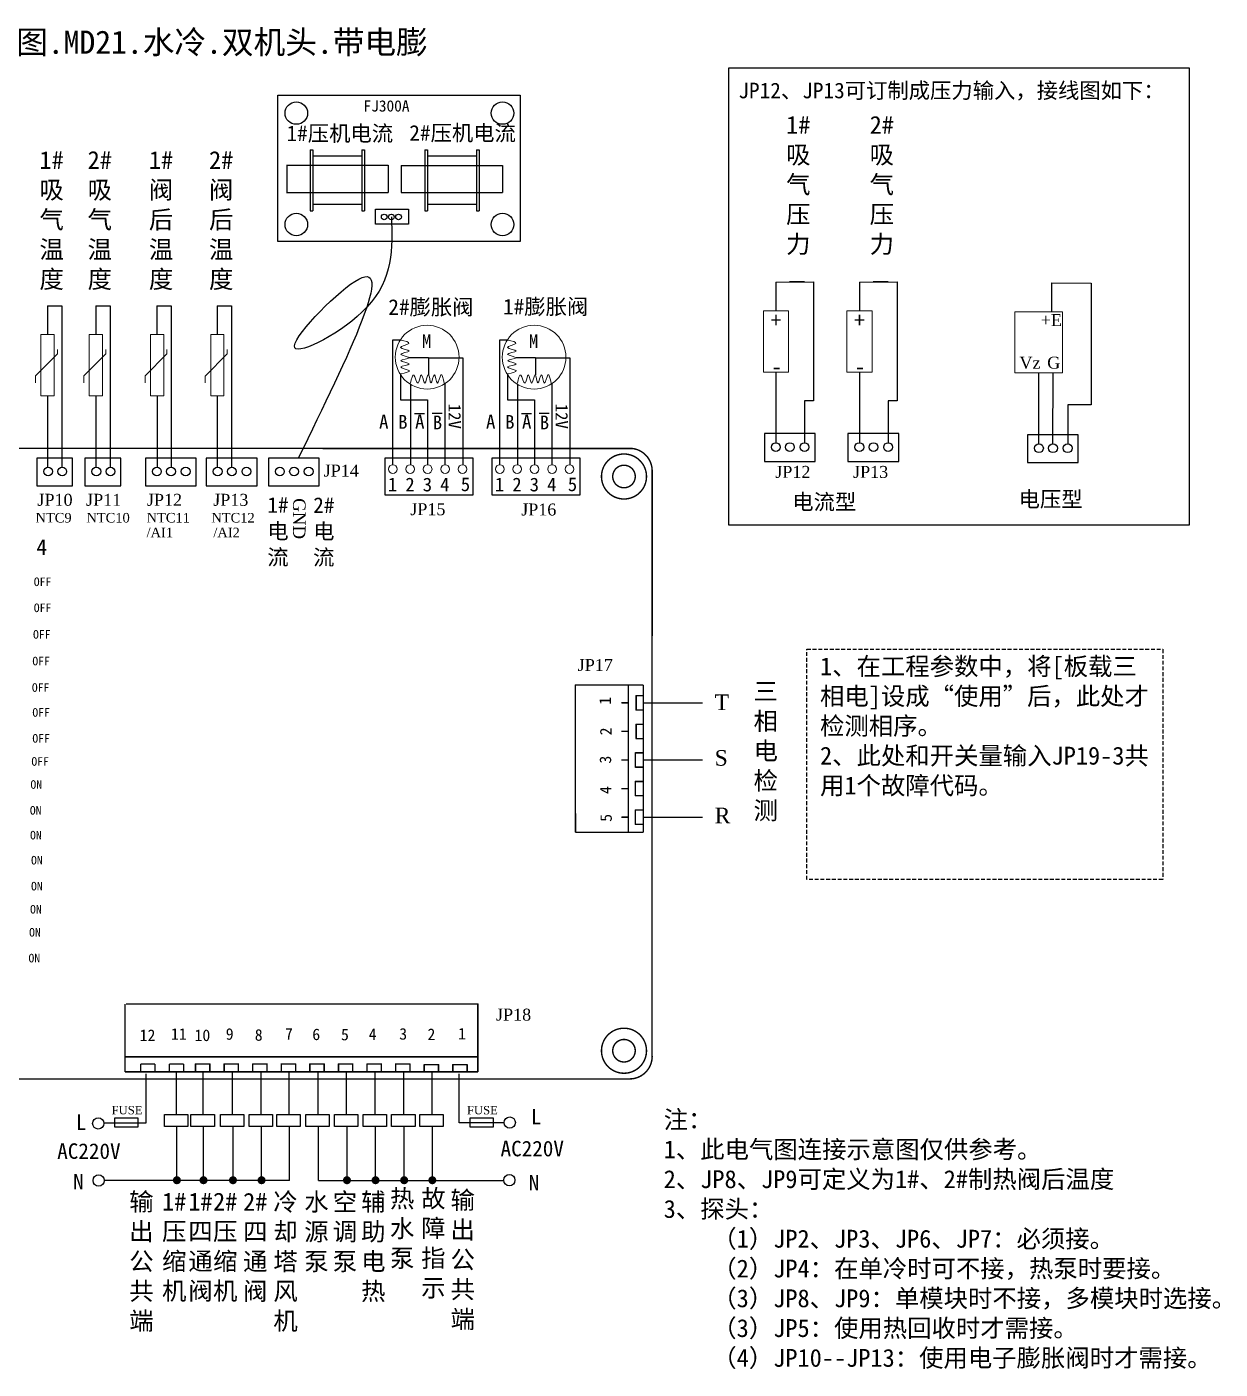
# Model space of a CAD drawing. Extents: x 13980 to 21514, y -650 to 1590.
# Drawn here: x 19532 to 21514, y -639 to 1590 of the extents above; entities that cross this region are included whole.
import ezdxf

# ---------------------------------------------------------------- set-up
doc = ezdxf.new("R2010")
doc.units = 0
doc.linetypes.add('ACAD_ISO07W100', pattern=[3, 0, -3])
doc.linetypes.add('DASHED2', pattern=[9.525, 6.35, -3.175])
doc.layers.get('0').update_dxf_attribs({"linetype": 'CONTINUOUS'})
for name, color, linetype in [('BOTTOMSOLDER', 6, 'CONTINUOUS'), ('KEEPOUTLAYER', 6, 'CONTINUOUS'), ('MECHANICAL1', 251, 'CONTINUOUS'), ('TOPOVERLAY', 2, 'CONTINUOUS')]:
    doc.layers.add(name, color=color, linetype=linetype)

msp = doc.modelspace()

# ---------------------------------------------------------------- hatches: boundary and pattern name
h = msp.add_hatch(color=256)
edge = h.paths.add_edge_path()
edge.add_arc((19781.3, -325.4), 6.71, 180, 540)
h = msp.add_hatch(color=256)
edge = h.paths.add_edge_path()
edge.add_arc((19825.5, -325.4), 6.71, 180, 540)
h = msp.add_hatch(color=256)
edge = h.paths.add_edge_path()
edge.add_arc((19874.4, -325.4), 6.71, 180, 540)
h = msp.add_hatch(color=256)
edge = h.paths.add_edge_path()
edge.add_arc((19921.9, -325.4), 6.71, 180, 540)
h = msp.add_hatch(color=256)
edge = h.paths.add_edge_path()
edge.add_arc((20063.7, -325.4), 6.71, 180, 540)
h = msp.add_hatch(color=256)
edge = h.paths.add_edge_path()
edge.add_arc((20111.2, -325.4), 6.71, 180, 540)
h = msp.add_hatch(color=256)
edge = h.paths.add_edge_path()
edge.add_arc((20158.7, -325.4), 6.71, 180, 540)
h = msp.add_hatch(color=256)
edge = h.paths.add_edge_path()
edge.add_arc((20205.5, -325.4), 6.71, 180, 540)

# ---------------------------------------------------------------- linework, layer by layer
for p, q in [((20002.7, 1386), (20007.2, 1386)), ((20002.7, 1386), (20002.7, 1284.9)), ((20007.2, 1386), (20007.2, 1284.9)), ((20088.4, 1386), (20088.4, 1284.9)), ((20088.4, 1386), (20092.8, 1386)), ((20092.8, 1386), (20092.8, 1284.9)), ((20192.9, 1385.7), (20192.9, 1284.7)), ((20192.9, 1385.7), (20197.4, 1385.7)), ((20197.4, 1385.7), (20197.4, 1284.7)), ((20278.6, 1385.8), (20283, 1385.8)), ((20278.6, 1385.7), (20278.6, 1284.7)), ((20283, 1385.7), (20283, 1284.7)), ((19963.5, 1360.2), (20132, 1360.2)), ((19963.6, 1360.1), (19963.6, 1315.1)), ((20088.4, 1375.4), (20007.2, 1375.4)), ((20132, 1360.2), (20132, 1315.3)), ((20153.7, 1360), (20322.2, 1360)), ((20278.6, 1375.2), (20197.4, 1375.2)), ((20322.2, 1360), (20322.2, 1315.1)), ((20153.7, 1359.8), (20153.7, 1314.9)), ((19963.5, 1315.3), (20132, 1315.3)), ((20088.4, 1295.4), (20007.2, 1295.4)), ((20153.7, 1315.1), (20322.2, 1315.1)), ((20278.6, 1295.2), (20197.4, 1295.2)), ((20002.7, 1284.9), (20007.2, 1284.9)), ((20088.4, 1284.9), (20092.8, 1284.9)), ((20192.9, 1284.7), (20197.4, 1284.7)), ((20278.6, 1284.7), (20283, 1284.7)), ((20776.1, 1166.4), (20776.1, 1118.5)), ((20914.7, 1166.4), (20914.7, 1118.5)), ((19566.1, 1126.9), (19566.1, 1079.1)), ((19646.4, 1126.9), (19646.4, 1079.1)), ((19748.1, 1126.9), (19748.1, 1079.1)), ((19848, 1126.9), (19848, 1079.1)), ((20199, 1040.6), (20167.2, 1040.6)), ((20199, 1040.6), (20199, 1012.5)), ((20376.6, 1040.6), (20344.8, 1040.6)), ((20376.6, 1040.6), (20376.6, 1012.5)), ((20219.9, 1003.4), (20219.9, 1003.4)), ((20397.6, 1003.4), (20397.6, 1003.4)), ((20776.7, 898.8), (20776.8, 1016.8)), ((20915.4, 898.8), (20915.5, 1016.8)), ((21236.3, 897.4), (21236.4, 1015.4)), ((20169.1, 996.7), (20169.1, 862.5)), ((20226.3, 997.7), (20226.3, 862.6)), ((20346.7, 996.7), (20346.7, 862.5)), ((20403.9, 997.7), (20403.9, 862.6)), ((19566.8, 859.4), (19566.9, 977.4)), ((19647.1, 859.4), (19647.2, 977.4)), ((19748.8, 859.4), (19748.9, 977.4)), ((19848.7, 859.4), (19848.8, 977.4))]:
    msp.add_line(p, q)
at = {"linetype": 'Continuous'}
for p, q in [((20823.7, 1166.8), (20798.7, 1166.9)), ((20962.4, 1166.8), (20937.4, 1166.9)), ((20557, 467.6), (20654.3, 467.6)), ((20557, 372.8), (20654.3, 372.8)), ((20557, 277.5), (20654.3, 277.5))]:
    msp.add_line(p, q, dxfattribs=at)
at = {"lineweight": 13}
for p, q in [((19582.7, 1047.3), (19582.7, 1054.1)), ((19663, 1047.3), (19663, 1054.1)), ((19764.7, 1047.3), (19764.7, 1054.1)), ((19864.6, 1047.3), (19864.6, 1054.1)), ((19582.7, 1047.3), (19546.7, 1010.4)), ((19663, 1047.3), (19626.9, 1010.4)), ((19764.7, 1047.3), (19728.7, 1010.4)), ((19864.6, 1047.3), (19828.6, 1010.4)), ((19546.7, 999.2), (19546.7, 1010.4)), ((19626.9, 999.2), (19626.9, 1010.4)), ((19728.7, 999.2), (19728.7, 1010.4)), ((19828.2, 999.2), (19828.2, 1010.4))]:
    msp.add_line(p, q, dxfattribs=at)
at = {"linetype": 'Continuous', "flags": 128}
for points in [[(21462.8, 763.4), (21462.8, 1521.4), (20697.5, 1521.4), (20697.5, 763.4), (21462.8, 763.4)], [(20776.1, 1166.4), (20838.6, 1166.9), (20838.6, 968.9), (20823.7, 968.9), (20823.7, 899.5)], [(20914.7, 1166.4), (20977.3, 1166.9), (20977.3, 968.9), (20962.4, 968.9), (20962.4, 899.5)], [(21234, 1164.9), (21299.5, 1164.7), (21299.5, 962.7), (21260.7, 962.7), (21260.7, 897.6)], [(21234, 1164.9), (21234, 1117)], [(19566.1, 1126.9), (19590, 1126.9), (19590, 859)], [(19646.4, 1126.9), (19670.3, 1126.9), (19670.3, 859)], [(19748.1, 1126.9), (19772, 1126.9), (19772, 859)], [(19848, 1126.9), (19871.9, 1126.9), (19871.9, 859)], [(21213, 897.6), (21213, 1015.3)], [(20757.1, 914.6), (20757.1, 868.5), (20841.3, 868.5), (20841.3, 914.6), (20757.1, 914.6)], [(20895.7, 914.6), (20895.7, 868.5), (20980, 868.5), (20980, 914.6), (20895.7, 914.6)], [(21194, 912.7), (21194, 866.6), (21278.3, 866.6), (21278.3, 912.7), (21194, 912.7)], [(19548.6, 874.1), (19548.6, 828), (19608, 828), (19608.1, 874.1), (19548.6, 874.1)], [(19628.6, 874.1), (19628.6, 828), (19688, 828), (19688.1, 874.1), (19628.6, 874.1)], [(19729.2, 874.1), (19729.2, 828), (19813.4, 828), (19813.4, 874.1), (19729.2, 874.1)], [(19830, 874.1), (19830, 828), (19914.3, 828), (19914.3, 874.1), (19830, 874.1)], [(19933.4, 874.1), (19933.4, 828), (20017.7, 828), (20017.7, 874.1), (19933.4, 874.1)], [(19677.7, -222.5), (19677.7, -236.5), (19716.9, -236.5), (19717, -222.5), (19677.7, -222.5)], [(20267.7, -222.5), (20267.7, -236.5), (20307, -236.5), (20307.1, -222.5), (20267.7, -222.5)]]:
    msp.add_lwpolyline(points, dxfattribs=at)
for points in [[(19949, 1476.7), (20351.5, 1476.7), (20351.5, 1233.7), (19949, 1233.7)], [(20110.9, 1287.2), (20166.1, 1287.2), (20166.1, 1262.4), (20110.9, 1262.4)]]:
    msp.add_lwpolyline(points, close=True)
at = {"lineweight": 13}
for points in [[(20755.4, 1118.4), (20797.2, 1118.4), (20797.2, 1016.7), (20755.4, 1016.7)], [(20894, 1118.4), (20935.9, 1118.4), (20935.9, 1016.7), (20894, 1016.7)], [(21173, 1117), (21252.1, 1117), (21252.1, 1015.3), (21173, 1015.3)], [(19555.5, 1079.3), (19577.3, 1079.3), (19577.3, 977.6), (19555.5, 977.6)], [(19635.8, 1079.3), (19657.6, 1079.3), (19657.6, 977.6), (19635.8, 977.6)], [(19737.5, 1079.3), (19759.3, 1079.3), (19759.3, 977.6), (19737.5, 977.6)], [(19837.4, 1079.3), (19859.2, 1079.3), (19859.2, 977.6), (19837.4, 977.6)]]:
    msp.add_lwpolyline(points, close=True, dxfattribs=at)
for points in [[(20152.7, 1069.9), (20139.4, 1069.9), (20139.4, 862.6)], [(20330.4, 1069.9), (20317.1, 1069.9), (20317.1, 862.6)], [(20199, 1040.6), (20256, 1040.6), (20256, 862.6)], [(20376.6, 1040.6), (20433.6, 1040.6), (20433.6, 862.6)], [(20152.7, 1013.9), (20152.8, 971), (20197.4, 971), (20197.4, 862.6)], [(20330.4, 1013.9), (20330.4, 971), (20375, 971), (20375, 862.6)], [(20175.8, 947.9), (20192.5, 947.9)], [(20205.1, 948.7), (20221.8, 948.7)], [(20353.4, 947.9), (20370.2, 947.9)], [(20382.8, 948.7), (20399.5, 948.7)], [(20126.8, 813.1), (20273.3, 813.1), (20273.3, 873.7), (20126.8, 873.7), (20126.8, 813.1)], [(20304.4, 813.1), (20451, 813.1), (20451, 873.7), (20304.4, 873.7), (20304.4, 813.1)]]:
    msp.add_lwpolyline(points)
at = {"linetype": 'DASHED2'}
msp.add_lwpolyline([(20827.6, 556.4), (21418.5, 556.4), (21418.5, 173.9), (20827.6, 173.9)], close=True, dxfattribs=at)
for centre, radius in [((19979.6, 1447), 18.7), ((20322.1, 1447), 18.7), ((19979.6, 1261.8), 18.7), ((20125.5, 1274.4), 4.68), ((20137.5, 1274.4), 4.68), ((20149.4, 1274.4), 4.68), ((20322.1, 1261.8), 18.7)]:
    msp.add_circle(centre, radius)
at = {"lineweight": 9}
for centre, radius in [((20196.9, 1041.6), 52.9), ((20374.5, 1041.6), 52.9), ((20139.8, 855.8), 7.24), ((20139.8, 855.8), 7.24), ((20139.8, 855.8), 7.24), ((20168.8, 855.8), 7.24), ((20168.8, 855.8), 7.24), ((20197.7, 855.8), 7.24), ((20197.7, 855.8), 7.24), ((20226.7, 855.8), 7.24), ((20226.7, 855.8), 7.24), ((20255.6, 855.8), 7.24), ((20317.5, 855.8), 7.24), ((20317.5, 855.8), 7.24), ((20317.5, 855.8), 7.24), ((20346.4, 855.8), 7.24), ((20346.4, 855.8), 7.24), ((20375.3, 855.8), 7.24), ((20375.4, 855.8), 7.24), ((20404.3, 855.8), 7.24), ((20404.3, 855.8), 7.24), ((20433.2, 855.8), 7.24)]:
    msp.add_circle(centre, radius, dxfattribs=at)
at = {"linetype": 'Continuous'}
for centre in [(20776, 892.3), (20799.4, 892.3), (20823.7, 892.3), (20914.7, 892.3), (20938.1, 892.3), (20962.4, 892.3), (21213, 890.3), (21236.3, 890.3), (21260.7, 890.3), (19567.5, 851.8), (19590.9, 851.8), (19647.5, 851.8), (19670.9, 851.8), (19748.1, 851.8), (19771.5, 851.8), (19795.8, 851.8), (19849, 851.8), (19872.4, 851.8), (19896.7, 851.8), (19952.4, 851.8), (19975.8, 851.8), (20000.1, 851.8)]:
    msp.add_circle(centre, 7.26, dxfattribs=at)
msp.add_spline([(20137.5, 1274.4), (20096.9, 1124.4), (19976.9, 1057.3), (20076.8, 1167.5), (19982.9, 874.1)], degree=3)
at = {"lineweight": 9}
for points in [[(20152.7, 1069.9), (20166.4, 1064.5), (20152.8, 1057.4), (20167, 1051.8), (20153, 1046.2), (20167.2, 1040.3), (20153.2, 1035.9), (20167, 1030.3), (20153, 1025.3), (20167, 1019.3), (20152.7, 1013.9)], [(20330.4, 1069.9), (20344, 1064.5), (20330.4, 1057.4), (20344.6, 1051.8), (20330.6, 1046.2), (20344.8, 1040.3), (20330.8, 1035.9), (20344.6, 1030.3), (20330.6, 1025.3), (20344.6, 1019.3), (20330.4, 1013.9)], [(20169.2, 998.2), (20174.7, 1011.8), (20181.7, 998.3), (20187.4, 1012.4), (20192.9, 998.5), (20198.9, 1012.6), (20203.3, 998.7), (20208.9, 1012.4), (20213.9, 998.5), (20219.8, 1012.4), (20225.3, 998.2)], [(20346.9, 998.2), (20352.3, 1011.8), (20359.4, 998.3), (20365, 1012.4), (20370.5, 998.5), (20376.5, 1012.6), (20380.9, 998.7), (20386.5, 1012.4), (20391.5, 998.5), (20397.5, 1012.4), (20402.9, 998.2)]]:
    msp.add_spline(points, degree=3, dxfattribs=at)
at = {"layer": 'BOTTOMSOLDER', "color": 7, "linetype": 'Continuous'}
for p, q in [((19730.4, -230.2), (19730.4, -148.4)), ((19780.2, -144.3), (19780.2, -216.1)), ((19824.4, -144.3), (19824.4, -216.1)), ((19873.3, -144.3), (19873.3, -216.1)), ((19920.8, -144.3), (19920.8, -216.1)), ((19966.9, -144.3), (19966.9, -216.1)), ((20015.1, -144.3), (20015.1, -216.1)), ((20062.6, -144.3), (20062.6, -216.1)), ((20110.1, -144.3), (20110.1, -216.1)), ((20157.6, -144.3), (20157.6, -216.1)), ((20204.4, -144.3), (20204.4, -216.1)), ((20250, -229.9), (20250, -148.4)), ((19660.1, -230.2), (19730.4, -230.2)), ((19781.4, -325.9), (19781.4, -236.5)), ((19825.6, -325.9), (19825.6, -236.5)), ((19874.5, -325.9), (19874.5, -236.5)), ((19922, -325.9), (19922, -236.5)), ((19968.1, -325.9), (19968.1, -236.5)), ((20016.3, -325.9), (20016.3, -236.5)), ((20063.8, -325.9), (20063.8, -236.5)), ((20111.3, -325.9), (20111.3, -236.5)), ((20158.8, -325.9), (20158.8, -236.5)), ((20205.6, -325.9), (20205.6, -236.5)), ((20324.3, -229.9), (20250, -229.9)), ((19968.1, -325.9), (19660.7, -325.8)), ((20016.3, -325.9), (20324.2, -326.1))]:
    msp.add_line(p, q, dxfattribs=at)
for points in [[(19799.4, -236.4), (19760.5, -236.4), (19760.5, -216.1), (19799.4, -216.1)], [(19843.5, -236.4), (19804.6, -236.4), (19804.6, -216.1), (19843.5, -216.1)], [(19892.4, -236.4), (19853.5, -236.4), (19853.5, -216.1), (19892.4, -216.1)], [(19940, -236.4), (19901.1, -236.4), (19901.1, -216.1), (19940, -216.1)], [(19986, -236.4), (19947.1, -236.4), (19947.1, -216.1), (19986, -216.1)], [(20034.3, -236.4), (19995.4, -236.4), (19995.4, -216.1), (20034.3, -216.1)], [(20081.8, -236.4), (20042.9, -236.4), (20042.9, -216.1), (20081.8, -216.1)], [(20129.3, -236.4), (20090.4, -236.4), (20090.4, -216.1), (20129.3, -216.1)], [(20176.8, -236.4), (20137.9, -236.4), (20137.9, -216.1), (20176.8, -216.1)], [(20223.6, -236.4), (20184.7, -236.4), (20184.7, -216.1), (20223.6, -216.1)]]:
    msp.add_lwpolyline(points, close=True, dxfattribs=at)
for centre in [(19650.7, -231), (20334, -229.7), (19651.3, -325.8), (20333.4, -325.3)]:
    msp.add_circle(centre, 9.37, dxfattribs=at)
at = {"layer": 'KEEPOUTLAYER', "color": 7, "const_width": 2.37}
for points in [[(20537.3, 889.9), (18617.4, 890.2)], [(20570.6, 852.8), (20570.3, -123.8)], [(20533.2, -157.1), (18617.4, -157.1)]]:
    msp.add_lwpolyline(points, dxfattribs=at)
at = {"layer": 'KEEPOUTLAYER', "color": 7}
for points, const_width in [([(20486.4, 843.4, 1), (20561.2, 843.4, 1)], 2.37), ([(20533.8, 890.2, 1), (20532.6, 890.2, 1)], 1.19), ([(20533.8, 890.2, 1), (20532.6, 890.2, 1)], 1.19), ([(20487, 843.4, 1), (20485.9, 843.4, 1)], 1.19), ([(20561.8, 843.4, 1), (20560.6, 843.4, 1)], 1.19), ([(20486.4, -110.3, 1), (20561.2, -110.3, 1)], 2.37), ([(20487, -110.3, 1), (20485.9, -110.3, 1)], 1.19), ([(20561.8, -110.3, 1), (20560.6, -110.3, 1)], 1.19), ([(20571.2, -119.7, 1), (20570, -119.7, 1)], 1.19), ([(20571.2, -119.7, 1), (20570, -119.7, 1)], 1.19)]:
    msp.add_lwpolyline(points, format="xyb", close=True, dxfattribs=dict(at, const_width=const_width))
at = {"layer": 'KEEPOUTLAYER', "color": 7, "const_width": 2.37}
for points in [[(20533.2, 890.2, -0.414214), (20570.6, 852.8)], [(20570.6, -119.7, -0.414214), (20533.2, -157.1)]]:
    msp.add_lwpolyline(points, format="xyb", dxfattribs=at)
at = {"layer": 'MECHANICAL1', "color": 7}
for points, const_width in [([(20505.1, 843.4, 1), (20542.5, 843.4, 1)], 2.37), ([(20505.7, 843.4, 1), (20504.5, 843.4, 1)], 1.19), ([(20543.1, 843.4, 1), (20541.9, 843.4, 1)], 1.19), ([(20505.1, -110.3, 1), (20542.5, -110.3, 1)], 2.37), ([(20505.7, -110.3, 1), (20504.5, -110.3, 1)], 1.19), ([(20543.1, -110.3, 1), (20541.9, -110.3, 1)], 1.19)]:
    msp.add_lwpolyline(points, format="xyb", close=True, dxfattribs=dict(at, const_width=const_width))
at = {"layer": 'TOPOVERLAY', "color": 7, "const_width": 1.19}
for points in [[(20537.3, 890.2, 1), (20536.2, 890.2, 1)], [(20443.1, 497.8, 1), (20443.1, 496.6, 1)], [(20443.1, 497.8, 1), (20443.1, 496.6, 1)], [(20531, 497.8, 1), (20531, 496.6, 1)], [(20520.3, 468.1, 1), (20520.3, 466.9, 1)], [(20531, 468.1, 1), (20531, 466.9, 1)], [(20544, 480, 1), (20544, 478.8, 1)], [(20544, 480, 1), (20544, 478.8, 1)], [(20544, 456.2, 1), (20544, 455, 1)], [(20544, 456.2, 1), (20544, 455, 1)], [(20544, 432.5, 1), (20544, 431.3, 1)], [(20544, 432.5, 1), (20544, 431.3, 1)], [(20520.3, 420.6, 1), (20520.3, 419.4, 1)], [(20531, 420.6, 1), (20531, 419.4, 1)], [(20544, 408.7, 1), (20544, 407.6, 1)], [(20544, 408.7, 1), (20544, 407.6, 1)], [(20542.8, 385, 1), (20542.8, 383.8, 1)], [(20542.8, 385, 1), (20542.8, 383.8, 1)], [(20520.3, 373.1, 1), (20520.3, 371.9, 1)], [(20531, 373.1, 1), (20531, 371.9, 1)], [(20542.8, 361.3, 1), (20542.8, 360.1, 1)], [(20542.8, 361.3, 1), (20542.8, 360.1, 1)], [(20554.7, 361.3, 1), (20554.7, 360.1, 1)], [(20542.8, 337.5, 1), (20542.8, 336.3, 1)], [(20542.8, 337.5, 1), (20542.8, 336.3, 1)], [(20554.7, 337.5, 1), (20554.7, 336.3, 1)], [(20520.3, 325.6, 1), (20520.3, 324.5, 1)], [(20531, 325.6, 1), (20531, 324.5, 1)], [(20542.8, 313.8, 1), (20542.8, 312.6, 1)], [(20542.8, 313.8, 1), (20542.8, 312.6, 1)], [(20554.7, 313.8, 1), (20554.7, 312.6, 1)], [(20531, 307.8, 1), (20531, 306.7, 1)], [(20531, 296, 1), (20531, 294.8, 1)], [(20542.8, 290, 1), (20542.8, 288.8, 1)], [(20542.8, 290, 1), (20542.8, 288.8, 1)], [(20554.7, 290, 1), (20554.7, 288.8, 1)], [(20520.3, 278.2, 1), (20520.3, 277, 1)], [(20531, 278.2, 1), (20531, 277, 1)], [(20542.8, 266.3, 1), (20542.8, 265.1, 1)], [(20542.8, 266.3, 1), (20542.8, 265.1, 1)], [(20554.7, 266.3, 1), (20554.7, 265.1, 1)], [(19795, -32.6, 1), (19793.8, -32.6, 1)], [(19795, -32.6, 1), (19793.8, -32.6, 1)], [(20281.7, -32.6, 1), (20280.5, -32.6, 1)], [(20281.7, -32.6, 1), (20280.5, -32.6, 1)], [(19795, -120.4, 1), (19793.8, -120.4, 1)], [(19812.8, -132.3, 1), (19811.6, -132.3, 1)], [(19812.8, -132.3, 1), (19811.6, -132.3, 1)], [(19836.5, -132.3, 1), (19835.3, -132.3, 1)], [(19836.5, -132.3, 1), (19835.3, -132.3, 1)], [(19860.3, -132.3, 1), (19859.1, -132.3, 1)], [(19860.3, -132.3, 1), (19859.1, -132.3, 1)], [(19884, -132.3, 1), (19882.8, -132.3, 1)], [(19884, -132.3, 1), (19882.8, -132.3, 1)], [(19907.7, -132.3, 1), (19906.6, -132.3, 1)], [(19907.7, -132.3, 1), (19906.6, -132.3, 1)], [(19931.5, -132.3, 1), (19930.3, -132.3, 1)], [(19931.5, -132.3, 1), (19930.3, -132.3, 1)], [(19955.2, -132.3, 1), (19954, -132.3, 1)], [(19955.2, -132.3, 1), (19954, -132.3, 1)], [(19979, -132.3, 1), (19977.8, -132.3, 1)], [(19979, -132.3, 1), (19977.8, -132.3, 1)], [(20002.7, -132.3, 1), (20001.5, -132.3, 1)], [(20002.7, -132.3, 1), (20001.5, -132.3, 1)], [(20026.4, -132.3, 1), (20025.3, -132.3, 1)], [(20026.4, -132.3, 1), (20025.3, -132.3, 1)], [(20050.2, -132.3, 1), (20049, -132.3, 1)], [(20050.2, -132.3, 1), (20049, -132.3, 1)], [(20073.9, -132.3, 1), (20072.7, -132.3, 1)], [(20073.9, -132.3, 1), (20072.7, -132.3, 1)], [(20097.7, -132.3, 1), (20096.5, -132.3, 1)], [(20097.7, -132.3, 1), (20096.5, -132.3, 1)], [(20121.4, -132.3, 1), (20120.2, -132.3, 1)], [(20121.4, -132.3, 1), (20120.2, -132.3, 1)], [(20145.1, -132.3, 1), (20144, -132.3, 1)], [(20145.1, -132.3, 1), (20144, -132.3, 1)], [(20168.9, -132.3, 1), (20167.7, -132.3, 1)], [(20168.9, -132.3, 1), (20167.7, -132.3, 1)], [(20192.6, -133.5, 1), (20191.4, -133.5, 1)], [(20192.6, -133.5, 1), (20191.4, -133.5, 1)], [(20216.4, -133.5, 1), (20215.2, -133.5, 1)], [(20216.4, -133.5, 1), (20215.2, -133.5, 1)], [(20240.1, -133.5, 1), (20238.9, -133.5, 1)], [(20240.1, -133.5, 1), (20238.9, -133.5, 1)], [(20263.9, -133.5, 1), (20262.7, -133.5, 1)], [(20263.9, -133.5, 1), (20262.7, -133.5, 1)], [(20281.7, -120.4, 1), (20280.5, -120.4, 1)], [(20571.2, -123.2, 1), (20570, -123.2, 1)], [(19795, -145.5, 1), (19793.8, -145.5, 1)], [(19795, -145.5, 1), (19793.8, -145.5, 1)], [(19955.2, -144.2, 1), (19954, -144.2, 1)], [(19979, -144.2, 1), (19977.8, -144.2, 1)], [(20002.7, -144.2, 1), (20001.5, -144.2, 1)], [(20026.4, -144.2, 1), (20025.3, -144.2, 1)], [(20050.2, -144.2, 1), (20049, -144.2, 1)], [(20073.9, -144.2, 1), (20072.7, -144.2, 1)], [(20097.7, -144.2, 1), (20096.5, -144.2, 1)], [(20121.4, -144.2, 1), (20120.2, -144.2, 1)], [(20145.1, -144.2, 1), (20144, -144.2, 1)]]:
    msp.add_lwpolyline(points, format="xyb", close=True, dxfattribs=at)
at = {"layer": 'TOPOVERLAY', "color": 7, "const_width": 2.37}
for points in [[(20443.1, 497.2), (20555.9, 497.2)], [(20443.1, 497.2), (20443.2, 252.5)], [(20531, 497.2), (20531, 295.4)], [(20555.9, 497.2), (20556, 252.5)], [(20520.3, 467.5), (20531, 467.5)], [(20544, 479.4), (20544, 455.6)], [(20544, 479.4), (20555.9, 479.4)], [(20544, 455.6), (20555.9, 455.6)], [(20544, 431.9), (20555.9, 431.9)], [(20544, 431.9), (20544, 408.1)], [(20520.3, 420), (20531, 420)], [(20544, 408.1), (20555.9, 408.1)], [(20542.8, 384.4), (20554.7, 384.4)], [(20542.8, 384.4), (20542.8, 360.7)], [(20520.3, 372.5), (20531, 372.5)], [(20542.8, 360.7), (20554.7, 360.7)], [(20542.8, 336.9), (20542.8, 313.2)], [(20542.8, 336.9), (20554.7, 336.9)], [(20520.3, 325.1), (20531, 325.1)], [(20542.8, 313.2), (20554.7, 313.2)], [(20531, 307.2), (20531, 252.5)], [(20542.8, 289.4), (20542.8, 265.7)], [(20542.8, 289.4), (20554.7, 289.4)], [(20520.3, 277.6), (20531, 277.6)], [(20443.2, 252.5), (20556, 252.5)], [(20542.8, 265.7), (20554.7, 265.7)], [(19695.1, -32.6), (19695.1, -145.4)], [(20281.1, -32.6), (19696.6, -32.6)], [(20281.1, -32.6), (20281.1, -145.4)], [(20091.1, -120.4), (19695.1, -120.4)], [(19744.9, -132.3), (19721.2, -132.3)], [(19721.2, -132.3), (19721.2, -144.2)], [(19744.9, -132.3), (19744.9, -144.2)], [(19768.7, -132.3), (19768.7, -144.2)], [(19792.4, -132.3), (19768.7, -132.3)], [(19792.4, -132.3), (19792.4, -144.2)], [(19835.9, -132.3), (19812.2, -132.3)], [(19812.2, -132.3), (19812.2, -144.2)], [(19835.9, -132.3), (19835.9, -144.2)], [(19859.7, -132.3), (19859.7, -144.2)], [(19883.4, -132.3), (19859.7, -132.3)], [(19883.4, -132.3), (19883.4, -144.2)], [(19930.9, -132.3), (19907.1, -132.3)], [(19907.1, -132.3), (19907.1, -144.2)], [(19930.9, -132.3), (19930.9, -144.2)], [(19954.6, -132.3), (19954.6, -144.2)], [(19978.4, -132.3), (19954.6, -132.3)], [(19978.4, -132.3), (19978.4, -144.2)], [(20002.1, -132.3), (20002.1, -144.2)], [(20025.9, -132.3), (20002.1, -132.3)], [(20025.9, -132.3), (20025.9, -144.2)], [(20049.6, -132.3), (20049.6, -144.2)], [(20073.3, -132.3), (20049.6, -132.3)], [(20073.3, -132.3), (20073.3, -144.2)], [(20281.1, -120.4), (20079.3, -120.4)], [(20097.1, -132.3), (20097.1, -144.2)], [(20120.8, -132.3), (20097.1, -132.3)], [(20120.8, -132.3), (20120.8, -144.2)], [(20168.3, -132.3), (20144.6, -132.3)], [(20144.6, -132.3), (20144.6, -144.2)], [(20168.3, -132.3), (20168.3, -144.2)], [(20215.8, -133.5), (20192, -133.5)], [(20192, -133.5), (20192, -145.4)], [(20215.8, -133.5), (20215.8, -145.4)], [(20239.5, -133.5), (20239.5, -145.4)], [(20263.3, -133.5), (20239.5, -133.5)], [(20263.3, -133.5), (20263.3, -145.4)], [(20281.1, -145.4), (19694.9, -145.4)]]:
    msp.add_lwpolyline(points, dxfattribs=at)

# ---------------------------------------------------------------- texts
at = {"linetype": 'ACAD_ISO07W100'}
msp.add_text('FJ300A', height=18.72, dxfattribs=at).set_placement((20091.2, 1449.5))
at = {"linetype": 'ACAD_ISO07W100', "lineweight": 9, "text_generation_flag": 2}
for p in [(20203.7, 1056.7), (20381.3, 1056.7)]:
    msp.add_text('M', height=22.8, dxfattribs=at).set_placement(p)
at = {"linetype": 'ACAD_ISO07W100', "lineweight": 9}
for p in [(20232.4, 964.3), (20410.1, 964.3)]:
    msp.add_text('12V', height=20.49, rotation=270, dxfattribs=at).set_placement(p)
for s, p in [('A', (20117.1, 923.1)), ('B', (20148.8, 922.7)), ('A', (20176.9, 923.1)), ('B', (20206.2, 921.7)), ('A', (20294.7, 923.1)), ('B', (20326.4, 922.7)), ('A', (20354.5, 923.1)), ('B', (20383.9, 921.7)), ('1', (20131.7, 818.7)), ('2', (20160.7, 818.7)), ('3', (20189.6, 818.7)), ('4', (20218.5, 818.7)), ('5', (20252.8, 819.1)), ('1', (20309.3, 818.7)), ('2', (20338.3, 818.7)), ('3', (20367.2, 818.7)), ('4', (20396.2, 818.7)), ('5', (20430.5, 819.1))]:
    msp.add_text(s, height=22.8, dxfattribs=at).set_placement(p)
at = {"layer": 'BOTTOMSOLDER', "color": 7, "linetype": 'Continuous'}
for s, insert, char_height, width, attachment_point in [('{\\fSimSun|b0|i0|c134|p54;模块机电气连接示意图.MD21.水冷.双机头.带电膨}', (19040.8, 1584.1), 38.579, 1325.892, 1), ('{\\fSimSun|b0|i0|c134|p2;\\H0.875x;\\C0;JP12、JP13可订制成压力输入，接线图如下：}', (20713.7, 1497.5), 29.676, 790.326, 1), ('{\\fSimSun|b0|i0|c134|p2;\\H0.875x;\\C0;1#压机电流}', (19963.3, 1426.3), 29.676, 190.779, 1), ('{\\fSimSun|b0|i0|c134|p2;\\H0.875x;\\C0;2#压机电流}', (20167.2, 1427), 29.676, 190.779, 1), ('{\\fSimSun|b0|i0|c134|p54;1#吸气压力}', (20813.3, 1442.2), 29.676, 8.736, 2), ('{\\fSimSun|b0|i0|c134|p54;2#吸气压力}', (20952, 1442.2), 29.676, 8.736, 2), ('{\\fSimSun|b0|i0|c134|p54;1#吸气温度}', (19573.2, 1153.1), 29.676, 8.736, 8), ('{\\fSimSun|b0|i0|c134|p54;2#吸气温度}', (19653.2, 1153.1), 29.676, 8.736, 8), ('{\\fSimSun|b0|i0|c134|p54;1#阀后温度}', (19754.9, 1153), 29.676, 8.736, 8), ('{\\fSimSun|b0|i0|c134|p54;2#阀后温度}', (19854.8, 1153), 29.676, 8.736, 8), ('{\\fSimSun|b0|i0|c134|p2;\\H0.875x;\\C0;2#膨胀阀}', (20132.4, 1137.8), 29.676, 190.779, 1), ('{\\fSimSun|b0|i0|c134|p2;\\H0.875x;\\C0;1#膨胀阀}', (20322.9, 1138.5), 29.676, 190.779, 1), ('+', (20767.4, 1116.3), 25.8, 8.736, 1), ('+', (20906.1, 1116.3), 25.8, 8.736, 1), ('-', (20768.4, 1038.8), 25.8, 8.736, 1), ('-', (20907.1, 1038.8), 25.8, 8.736, 1), ('{\\fSimSun|b0|i0|c134|p2;\\H0.875x;\\C0;1#电流}', (19931.4, 809.1), 29.676, 8.736, 1), ('{\\fSimSun|b0|i0|c134|p2;\\H0.875x;\\C0;电流型}', (20803.3, 814.3), 29.676, 259.233, 1), ('{\\fSimSun|b0|i0|c134|p2;\\H0.875x;\\C0;电压型}', (21179.2, 818.7), 29.676, 259.233, 1), ('4', (19547.9, 739), 25.8, 8.736, 1), ('\\pt178.06;{\\fSimSun|b0|i0|c134|p54;1、在工程参数中，将[板载三相电]设成“使用”后，此处才检测相序。\\P2、此处和开关量输入JP19-3共用1个故障代码。}', (20849.4, 543), 29.676, 550.852, 1), ('{\\fSimSun|b0|i0|c134|p54;三相电检测}', (20759.2, 501.5), 29.676, 8.736, 2), ('L', (19613.6, -216.1), 25.8, 8.736, 1), ('L', (20369, -206.9), 25.8, 8.736, 1), ('\\pt178.06;{\\fSimSun|b0|i0|c134|p54;注：\\P1、此电气图连接示意图仅供参考。\\P2、JP8、JP9可定义为1#、2#制热阀后温度\\P3、探头：\\P    （1）JP2、JP3、JP6、JP7：必须接。\\P    （2）JP4：在单冷时可不接，热泵时要接。\\P    （3）JP8、JP9：单模块时不接，多模块时选接。\\P    （3）JP5：使用热回收时才需接。    \\P    （4）JP10--JP13：使用电子膨胀阀时才需接。}', (20589.7, -209.8), 29.676, 1085.001, 1), ('AC220V', (19582.5, -264.1), 25.78, 8.736, 1), ('AC220V', (20318.8, -259.9), 25.78, 8.736, 1), ('N', (19609, -314.8), 25.8, 8.736, 1), ('N', (20365.6, -316.6), 25.8, 8.736, 1), ('{\\fSimSun|b0|i0|c134|p54;输出公共端}', (19722.4, -346.2), 29.676, 8.736, 2), ('{\\fSimSun|b0|i0|c134|p54;1#压缩机}', (19776.8, -346), 29.676, 8.736, 2), ('{\\fSimSun|b0|i0|c134|p54;1#四通阀}', (19820.4, -346), 29.676, 8.736, 2), ('{\\fSimSun|b0|i0|c134|p54;2#压缩机}', (19861.5, -346), 29.676, 8.736, 2), ('{\\fSimSun|b0|i0|c134|p54;2#四通阀}', (19911.4, -346.4), 29.676, 8.736, 2), ('{\\fSimSun|b0|i0|c134|p54;冷却塔风机}', (19961.7, -346.4), 29.676, 8.736, 2), ('{\\fSimSun|b0|i0|c134|p54;水源泵}', (20013, -346.4), 29.676, 8.736, 2), ('{\\fSimSun|b0|i0|c134|p54;空调泵}', (20060.3, -346.4), 29.676, 8.736, 2), ('{\\fSimSun|b0|i0|c134|p54;辅助电热}', (20107.5, -346.4), 29.676, 8.736, 2), ('{\\fSimSun|b0|i0|c134|p54;热水泵}', (20155.4, -341), 29.676, 8.736, 2), ('{\\fSimSun|b0|i0|c134|p54;故障指示}', (20207.2, -340.8), 29.676, 8.736, 2), ('{\\fSimSun|b0|i0|c134|p54;输出公共端}', (20256, -343.4), 29.676, 8.736, 2)]:
    msp.add_mtext(s, dxfattribs=dict(at, insert=insert, char_height=char_height, width=width, attachment_point=attachment_point))
at = {"layer": 'BOTTOMSOLDER', "color": 7, "linetype": 'Continuous', "attachment_point": 1}
for s, insert, char_height, width, rotation in [('{\\fTimes New Roman|b0|i0|c186|p18;\\H0.875x;\\C0;+E}', (21216, 1113.1), 22.702, 6.683, 359.8614), ('{\\fTimes New Roman|b0|i0|c186|p18;\\H0.875x;\\C0;Vz}', (21180.6, 1042.3), 22.702, 6.683, 359.8614), ('{\\fTimes New Roman|b0|i0|c186|p18;\\H0.875x;\\C0;G}', (21226.7, 1042.4), 22.702, 6.683, 359.8614), ('{\\fTimes New Roman|b0|i0|c186|p18;\\H0.875x;\\C0;JP14}', (20025.1, 863.2), 22.702, 6.683, 359.8614), ('{\\fTimes New Roman|b0|i0|c186|p18;\\H0.875x;\\C0;JP12}', (20775.1, 861.1), 22.702, 6.683, 359.8614), ('{\\fTimes New Roman|b0|i0|c186|p18;\\H0.875x;\\C0;JP13}', (20904.3, 861.1), 22.702, 6.683, 359.8614), ('{\\fTimes New Roman|b0|i0|c186|p18;\\H0.875x;\\C0;JP10}', (19549.7, 814.7), 22.702, 6.683, 359.8614), ('{\\fTimes New Roman|b0|i0|c186|p18;\\H0.875x;\\C0;JP11}', (19630.5, 814.7), 22.702, 6.683, 359.8614), ('{\\fTimes New Roman|b0|i0|c186|p18;\\H0.875x;\\C0;JP12}', (19731.5, 814.7), 22.702, 6.683, 359.8614), ('{\\fTimes New Roman|b0|i0|c186|p18;\\H0.875x;\\C0;JP13}', (19841.6, 814.7), 22.702, 6.683, 359.8614), ('{\\fTimes New Roman|b0|i0|c186|p18;\\H0.875x;\\C0;GND}', (19995, 807.4), 23.741, 6.989, 269.8614), ('{\\fSimSun|b0|i0|c134|p2;\\H0.875x;\\C0;2#电流}', (20007.7, 808.8), 29.676, 8.736, 359.8614), ('{\\fTimes New Roman|b0|i0|c186|p18;\\H0.875x;\\C0;NTC9}', (19546.4, 783), 18.162, 5.346, 359.8614), ('{\\fTimes New Roman|b0|i0|c186|p18;\\H0.875x;\\C0;NTC10}', (19631, 783), 18.162, 5.346, 359.8614), ('{\\fTimes New Roman|b0|i0|c186|p18;\\H0.875x;\\C0;NTC11}', (19730.9, 783), 18.162, 5.346, 359.8614), ('{\\fTimes New Roman|b0|i0|c186|p18;\\H0.875x;\\C0;NTC12}', (19838.5, 783), 18.162, 5.346, 359.8614), ('{\\fTimes New Roman|b0|i0|c186|p18;\\H0.875x;\\C0;JP15}', (20168.9, 799.1), 22.702, 6.683, 359.8614), ('{\\fTimes New Roman|b0|i0|c186|p18;\\H0.875x;\\C0;JP16}', (20353.1, 798.6), 22.702, 6.683, 359.8614), ('{\\fTimes New Roman|b0|i0|c186|p18;\\H0.875x;\\C0;/AI1}', (19730.9, 758.4), 18.162, 5.346, 359.8614), ('{\\fTimes New Roman|b0|i0|c186|p18;\\H0.875x;\\C0;/AI2}', (19841.8, 758.4), 18.162, 5.346, 359.8614), ('{\\fTimes New Roman|b0|i0|c186|p18;\\H0.875x;\\C0;JP17}', (20447, 540.3), 22.702, 6.683, 359.8614), ('{\\fTimes New Roman|b0|i0|c186|p18;\\H0.875x;\\C0;T}', (20674.4, 481.4), 29.676, 8.736, 359.8614), ('{\\fTimes New Roman|b0|i0|c186|p18;\\H0.875x;\\C0;S}', (20674.4, 389.1), 29.676, 8.736, 359.8614), ('{\\fTimes New Roman|b0|i0|c186|p18;\\H0.875x;\\C0;R}', (20674.4, 293.4), 29.676, 8.736, 359.8614), ('{\\fTimes New Roman|b0|i0|c186|p18;\\H0.875x;\\C0;JP18}', (20311.3, -40.3), 22.702, 6.683, 359.8614), ('{\\fTimes New Roman|b0|i0|c186|p18;\\H0.875x;\\C0;FUSE}', (19672.8, -201.9), 15.892, 4.678, 359.8614), ('{\\fTimes New Roman|b0|i0|c186|p18;\\H0.875x;\\C0;FUSE}', (20262.9, -201.9), 15.892, 4.678, 359.8614)]:
    msp.add_mtext(s, dxfattribs=dict(at, insert=insert, char_height=char_height, width=width, rotation=rotation))
at = {"layer": 'TOPOVERLAY', "color": 7}
for s, height, p in [('OFF', 14.24, (19543.6, 661.4)), ('OFF', 14.24, (19543.6, 618.2)), ('OFF', 14.24, (19542.3, 574)), ('OFF', 14.24, (19541.2, 529.7)), ('OFF', 14.24, (19540.4, 485.8)), ('OFF', 14.24, (19541.2, 444.4)), ('OFF', 14.24, (19541.2, 401.3)), ('OFF', 14.24, (19539.6, 363)), ('ON', 14.24, (19538, 324.7)), ('ON', 14.24, (19537.1, 281.8)), ('ON', 14.24, (19537.4, 240.6)), ('ON', 14.24, (19539, 199)), ('ON', 14.24, (19539, 155.9)), ('ON', 14.24, (19537.4, 117.6)), ('ON', 14.24, (19535.8, 79.3)), ('ON', 14.24, (19534.8, 36.4)), ('12', 19.23, (19719.4, -94.2)), ('11', 19.23, (19771.4, -92.1)), ('10', 19.23, (19810.5, -94.2)), ('9', 19.2, (19862.4, -92.1)), ('8', 19.2, (19910.6, -93.7)), ('7', 19.2, (19960.9, -91.8)), ('6', 19.2, (20006.1, -92.7)), ('5', 19.2, (20053.8, -93)), ('4', 19.2, (20099.9, -92.4)), ('3', 19.2, (20150.5, -91.9)), ('2', 19.2, (20197.4, -92.6)), ('1 ', 19.23, (20248.3, -91.6))]:
    msp.add_text(s, height=height, dxfattribs=at).set_placement(p)
for s, height, p in [('1 ', 19.23, (20502.1, 464.4)), ('2', 19.2, (20503.1, 413.5)), ('3', 19.2, (20502.4, 366.6)), ('4', 19.2, (20502.9, 316)), ('5', 19.2, (20503.5, 269.9))]:
    msp.add_text(s, height=height, rotation=90, dxfattribs=at).set_placement(p)

doc.saveas('drawing.dxf')
